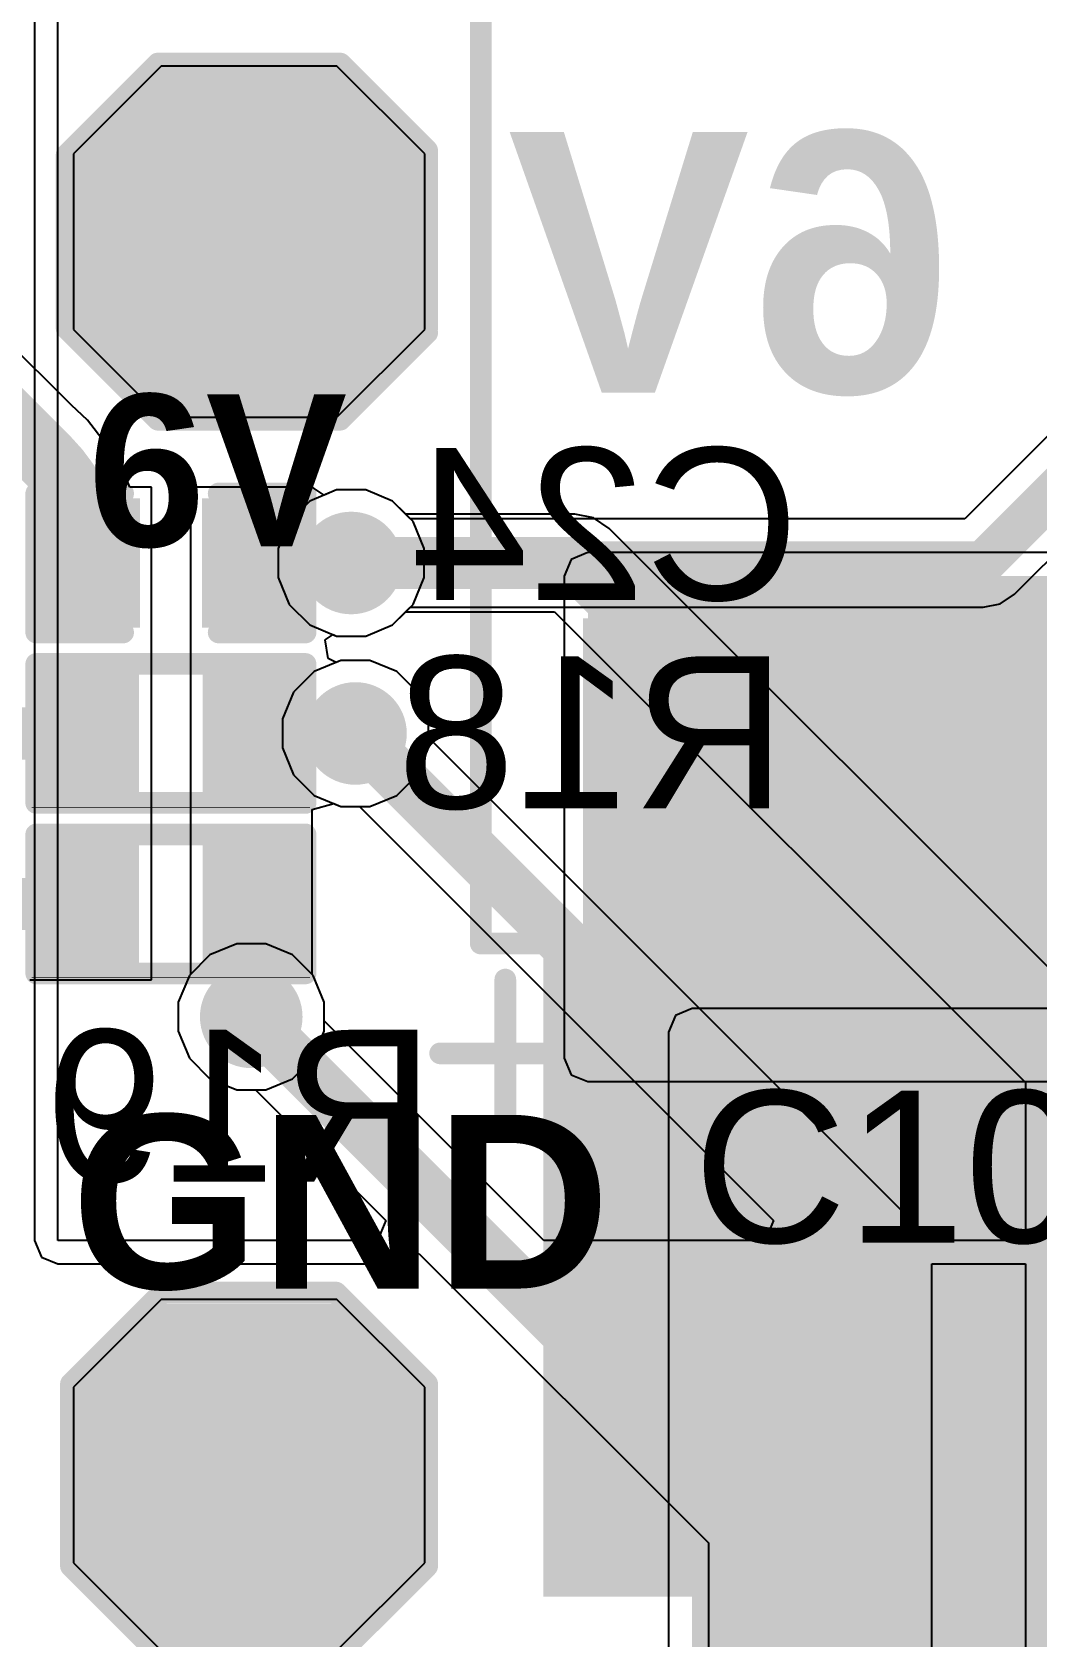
# Model space of a CAD drawing. Header units: inches. Extents: x -4.4 to 45.3, y -0.3 to 53.7.
# Drawn here: x 3.33 to 9.2, y 37.25 to 46.64 of the extents above; entities that cross this region are included whole.
import ezdxf

# ---------------------------------------------------------------- set-up
doc = ezdxf.new("R2010")
doc.units = ezdxf.units.IN
for name, color, linetype in [('Bottom Layer', 5, 'Continuous'), ('Bottom Overlay', 54, 'Continuous'), ('Bottom Paste', 16, 'Continuous'), ('Bottom Solder', 6, 'Continuous'), ('Multi-Layer', 9, 'Continuous'), ('Pad Holes', 156, 'Continuous'), ('Signal_1', 16, 'Continuous'), ('Signal_2', 76, 'Continuous'), ('Top Layer', 1, 'Continuous'), ('Top Overlay', 2, 'Continuous'), ('Top Paste', 8, 'Continuous'), ('Top Solder', 216, 'Continuous'), ('Via Holes', 16, 'Continuous')]:
    doc.layers.add(name, color=color, linetype=linetype)
doc.styles.add('Arial', font='', dxfattribs={"height": 0.2})
doc.styles.add('Arial_Bold', font='', dxfattribs={"height": 0.2})
doc.styles.get('Arial').set_extended_font_data('Arial')
doc.styles.get('Arial_Bold').set_extended_font_data('Arial', bold=True)

# ---------------------------------------------------------------- blocks, each defined once
blk = doc.blocks.new('T____P______TH_1_8___H_________0_92___8')
at = {"layer": 'Bottom Layer'}
blk.add_hatch(color=5, dxfattribs=at).paths.add_polyline_path([(0.45, 0.9), (-0.45, 0.9), (-0.9, 0.45), (-0.9, -0.45), (-0.45, -0.9), (0.45, -0.9), (0.9, -0.45), (0.9, 0.45)])
at = {"layer": 'Bottom Solder'}
blk.add_hatch(color=6, dxfattribs=at).paths.add_polyline_path([(0.5008, 1.0016), (-0.5008, 1.0016), (-1.0016, 0.5008), (-1.0016, -0.5008), (-0.5008, -1.0016), (0.5008, -1.0016), (1.0016, -0.5008), (1.0016, 0.5008)])
at = {"layer": 'Multi-Layer'}
blk.add_hatch(color=9, dxfattribs=at).paths.add_polyline_path([(0.45, 0.9), (-0.45, 0.9), (-0.9, 0.45), (-0.9, -0.45), (-0.45, -0.9), (0.45, -0.9), (0.9, -0.45), (0.9, 0.45)])
at = {"layer": 'Pad Holes'}
h = blk.add_hatch(color=7, dxfattribs=at)
edge = h.paths.add_edge_path()
edge.add_arc((0, 0), 0.46, 0, 360)
at = {"layer": 'Signal_1'}
blk.add_hatch(color=16, dxfattribs=at).paths.add_polyline_path([(0.45, 0.9), (-0.45, 0.9), (-0.9, 0.45), (-0.9, -0.45), (-0.45, -0.9), (0.45, -0.9), (0.9, -0.45), (0.9, 0.45)])
at = {"layer": 'Signal_2'}
blk.add_hatch(color=76, dxfattribs=at).paths.add_polyline_path([(0.45, 0.9), (-0.45, 0.9), (-0.9, 0.45), (-0.9, -0.45), (-0.45, -0.9), (0.45, -0.9), (0.9, -0.45), (0.9, 0.45)])
at = {"layer": 'Top Layer'}
blk.add_hatch(color=1, dxfattribs=at).paths.add_polyline_path([(0.45, 0.9), (-0.45, 0.9), (-0.9, 0.45), (-0.9, -0.45), (-0.45, -0.9), (0.45, -0.9), (0.9, -0.45), (0.9, 0.45)])
at = {"layer": 'Top Solder'}
blk.add_hatch(color=216, dxfattribs=at).paths.add_polyline_path([(0.5008, 1.0016), (-0.5008, 1.0016), (-1.0016, 0.5008), (-1.0016, -0.5008), (-0.5008, -1.0016), (0.5008, -1.0016), (1.0016, -0.5008), (1.0016, 0.5008)])
at = {"layer": 'Top Overlay'}
for points in [[(-1.0414, 0.5334, 0.127, 0.127, 0), (-0.508, 1.0668, 0.127, 0.127, 0)], [(-0.508, 1.0668, 0.127, 0.127, 0), (0.508, 1.0668, 0.127, 0.127, 0)], [(0.508, 1.0668, 0.127, 0.127, 0), (1.0414, 0.5334, 0.127, 0.127, 0)], [(-1.0414, -0.5334, 0.127, 0.127, 0), (-1.0414, 0.5334, 0.127, 0.127, 0)], [(1.0414, -0.5334, 0.127, 0.127, 0), (1.0414, 0.5334, 0.127, 0.127, 0)], [(-1.0414, -0.5334, 0.127, 0.127, 0), (-0.5334, -1.0414, 0.127, 0.127, 0)], [(0.5334, -1.0414, 0.127, 0.127, 0), (1.0414, -0.5334, 0.127, 0.127, 0)], [(-0.508, -1.0414, 0.127, 0.127, 0), (0.5334, -1.0414, 0.127, 0.127, 0)]]:
    blk.add_lwpolyline(points, format="xyseb", dxfattribs=at)
for points in [[(-0.5398, 1.0668, 0.0635, 0.0635, 1), (-0.4763, 1.0668, 0.0635, 0.0635, 1)], [(-0.5398, 1.0668, 0.0635, 0.0635, 1), (-0.4763, 1.0668, 0.0635, 0.0635, 1)], [(0.4763, 1.0668, 0.0635, 0.0635, 1), (0.5398, 1.0668, 0.0635, 0.0635, 1)], [(0.4763, 1.0668, 0.0635, 0.0635, 1), (0.5398, 1.0668, 0.0635, 0.0635, 1)], [(-1.0732, 0.5334, 0.0635, 0.0635, 1), (-1.0096, 0.5334, 0.0635, 0.0635, 1)], [(-1.0732, 0.5334, 0.0635, 0.0635, 1), (-1.0096, 0.5334, 0.0635, 0.0635, 1)], [(1.0096, 0.5334, 0.0635, 0.0635, 1), (1.0732, 0.5334, 0.0635, 0.0635, 1)], [(1.0096, 0.5334, 0.0635, 0.0635, 1), (1.0732, 0.5334, 0.0635, 0.0635, 1)], [(-1.0732, -0.5334, 0.0635, 0.0635, 1), (-1.0096, -0.5334, 0.0635, 0.0635, 1)], [(-1.0732, -0.5334, 0.0635, 0.0635, 1), (-1.0096, -0.5334, 0.0635, 0.0635, 1)], [(1.0096, -0.5334, 0.0635, 0.0635, 1), (1.0732, -0.5334, 0.0635, 0.0635, 1)], [(1.0096, -0.5334, 0.0635, 0.0635, 1), (1.0732, -0.5334, 0.0635, 0.0635, 1)], [(-0.5651, -1.0414, 0.0635, 0.0635, 1), (-0.5016, -1.0414, 0.0635, 0.0635, 1)], [(-0.5398, -1.0414, 0.0635, 0.0635, 1), (-0.4763, -1.0414, 0.0635, 0.0635, 1)], [(0.5016, -1.0414, 0.0635, 0.0635, 1), (0.5651, -1.0414, 0.0635, 0.0635, 1)], [(0.5016, -1.0414, 0.0635, 0.0635, 1), (0.5651, -1.0414, 0.0635, 0.0635, 1)]]:
    blk.add_lwpolyline(points, format="xyseb", close=True, dxfattribs=at)
blk = doc.blocks.new('T____P______TH_1_8___H_________0_92___35')
at = {"layer": 'Bottom Layer'}
blk.add_hatch(color=5, dxfattribs=at).paths.add_polyline_path([(0.45, 0.9), (-0.45, 0.9), (-0.9, 0.45), (-0.9, -0.45), (-0.45, -0.9), (0.45, -0.9), (0.9, -0.45), (0.9, 0.45)])
at = {"layer": 'Bottom Solder'}
blk.add_hatch(color=6, dxfattribs=at).paths.add_polyline_path([(0.5008, 1.0016), (-0.5008, 1.0016), (-1.0016, 0.5008), (-1.0016, -0.5008), (-0.5008, -1.0016), (0.5008, -1.0016), (1.0016, -0.5008), (1.0016, 0.5008)])
at = {"layer": 'Multi-Layer'}
blk.add_hatch(color=9, dxfattribs=at).paths.add_polyline_path([(0.45, 0.9), (-0.45, 0.9), (-0.9, 0.45), (-0.9, -0.45), (-0.45, -0.9), (0.45, -0.9), (0.9, -0.45), (0.9, 0.45)])
at = {"layer": 'Pad Holes'}
h = blk.add_hatch(color=7, dxfattribs=at)
edge = h.paths.add_edge_path()
edge.add_arc((0, 0), 0.46, 0, 360)
at = {"layer": 'Signal_1'}
blk.add_hatch(color=16, dxfattribs=at).paths.add_polyline_path([(0.45, 0.9), (-0.45, 0.9), (-0.9, 0.45), (-0.9, -0.45), (-0.45, -0.9), (0.45, -0.9), (0.9, -0.45), (0.9, 0.45)])
at = {"layer": 'Signal_2'}
blk.add_hatch(color=76, dxfattribs=at).paths.add_polyline_path([(0.45, 0.9), (-0.45, 0.9), (-0.9, 0.45), (-0.9, -0.45), (-0.45, -0.9), (0.45, -0.9), (0.9, -0.45), (0.9, 0.45)])
at = {"layer": 'Top Layer'}
blk.add_hatch(color=1, dxfattribs=at).paths.add_polyline_path([(0.45, 0.9), (-0.45, 0.9), (-0.9, 0.45), (-0.9, -0.45), (-0.45, -0.9), (0.45, -0.9), (0.9, -0.45), (0.9, 0.45)])
at = {"layer": 'Top Solder'}
blk.add_hatch(color=216, dxfattribs=at).paths.add_polyline_path([(0.5008, 1.0016), (-0.5008, 1.0016), (-1.0016, 0.5008), (-1.0016, -0.5008), (-0.5008, -1.0016), (0.5008, -1.0016), (1.0016, -0.5008), (1.0016, 0.5008)])
at = {"layer": 'Top Overlay'}
for points in [[(-0.508, 1.0668, 0.127, 0.127, 0), (-1.0414, 0.5334, 0.127, 0.127, 0)], [(-0.508, 1.0668, 0.127, 0.127, 0), (0.508, 1.0668, 0.127, 0.127, 0)], [(0.508, 1.0668, 0.127, 0.127, 0), (1.0414, 0.5334, 0.127, 0.127, 0)], [(-1.0414, 0.5334, 0.127, 0.127, 0), (-1.0414, -0.5334, 0.127, 0.127, 0)], [(1.0414, 0.5334, 0.127, 0.127, 0), (1.0414, -0.5334, 0.127, 0.127, 0)], [(-1.0414, -0.5334, 0.127, 0.127, 0), (-0.5334, -1.0414, 0.127, 0.127, 0)], [(1.0414, -0.5334, 0.127, 0.127, 0), (0.5334, -1.0414, 0.127, 0.127, 0)], [(-0.508, -1.0414, 0.127, 0.127, 0), (0.5334, -1.0414, 0.127, 0.127, 0)]]:
    blk.add_lwpolyline(points, format="xyseb", dxfattribs=at)
for points in [[(-0.5398, 1.0668, 0.0635, 0.0635, 1), (-0.4763, 1.0668, 0.0635, 0.0635, 1)], [(-0.5398, 1.0668, 0.0635, 0.0635, 1), (-0.4763, 1.0668, 0.0635, 0.0635, 1)], [(0.4763, 1.0668, 0.0635, 0.0635, 1), (0.5398, 1.0668, 0.0635, 0.0635, 1)], [(0.4763, 1.0668, 0.0635, 0.0635, 1), (0.5398, 1.0668, 0.0635, 0.0635, 1)], [(-1.0732, 0.5334, 0.0635, 0.0635, 1), (-1.0096, 0.5334, 0.0635, 0.0635, 1)], [(-1.0732, 0.5334, 0.0635, 0.0635, 1), (-1.0096, 0.5334, 0.0635, 0.0635, 1)], [(1.0096, 0.5334, 0.0635, 0.0635, 1), (1.0732, 0.5334, 0.0635, 0.0635, 1)], [(1.0096, 0.5334, 0.0635, 0.0635, 1), (1.0732, 0.5334, 0.0635, 0.0635, 1)], [(-1.0732, -0.5334, 0.0635, 0.0635, 1), (-1.0096, -0.5334, 0.0635, 0.0635, 1)], [(-1.0732, -0.5334, 0.0635, 0.0635, 1), (-1.0096, -0.5334, 0.0635, 0.0635, 1)], [(1.0096, -0.5334, 0.0635, 0.0635, 1), (1.0732, -0.5334, 0.0635, 0.0635, 1)], [(1.0096, -0.5334, 0.0635, 0.0635, 1), (1.0732, -0.5334, 0.0635, 0.0635, 1)], [(-0.5651, -1.0414, 0.0635, 0.0635, 1), (-0.5016, -1.0414, 0.0635, 0.0635, 1)], [(-0.5398, -1.0414, 0.0635, 0.0635, 1), (-0.4763, -1.0414, 0.0635, 0.0635, 1)], [(0.5016, -1.0414, 0.0635, 0.0635, 1), (0.5651, -1.0414, 0.0635, 0.0635, 1)], [(0.5016, -1.0414, 0.0635, 0.0635, 1), (0.5651, -1.0414, 0.0635, 0.0635, 1)]]:
    blk.add_lwpolyline(points, format="xyseb", close=True, dxfattribs=at)
blk = doc.blocks.new('R___0402_B_42')
at = {"layer": 'Bottom Layer'}
for points in [[(-0.2413, 0.3175), (-0.2413, -0.3175), (-0.6985, -0.3175), (-0.6985, 0.3175)], [(0.6985, 0.3175), (0.6985, -0.3175), (0.2413, -0.3175), (0.2413, 0.3175)]]:
    blk.add_hatch(color=5, dxfattribs=at).paths.add_polyline_path(points)
at = {"layer": 'Bottom Paste'}
for points in [[(-0.2413, 0.3175), (-0.2413, -0.3175), (-0.6985, -0.3175), (-0.6985, 0.3175)], [(0.6985, 0.3175), (0.6985, -0.3175), (0.2413, -0.3175), (0.2413, 0.3175)]]:
    blk.add_hatch(color=16, dxfattribs=at).paths.add_polyline_path(points)
at = {"layer": 'Bottom Solder'}
for points in [[(-0.1863, 0.3725), (-0.1863, -0.3725), (-0.7535, -0.3725), (-0.7535, 0.3725)], [(0.7535, 0.3725), (0.7535, -0.3725), (0.1863, -0.3725), (0.1863, 0.3725)]]:
    blk.add_hatch(color=6, dxfattribs=at).paths.add_polyline_path(points)
at = {"layer": 'Bottom Overlay'}
for points in [[(-0.7874, 0.4064, 0.127, 0.127, 0), (-0.7874, -0.4064, 0.127, 0.127, 0)], [(0.7874, 0.4064, 0.127, 0.127, 0), (-0.7874, 0.4064, 0.127, 0.127, 0)], [(0.7874, 0.4064, 0.127, 0.127, 0), (0.7874, -0.4064, 0.127, 0.127, 0)], [(0.8128, 0.4318, 0.00323, 0.00323, 0), (-0.8128, 0.4318, 0.00323, 0.00323, 0)], [(0.7874, -0.4064, 0.127, 0.127, 0), (-0.7874, -0.4064, 0.127, 0.127, 0)]]:
    blk.add_lwpolyline(points, format="xyseb", dxfattribs=at)
for points in [[(-0.8191, 0.4064, 0.0635, 0.0635, 1), (-0.7556, 0.4064, 0.0635, 0.0635, 1)], [(-0.8191, 0.4064, 0.0635, 0.0635, 1), (-0.7556, 0.4064, 0.0635, 0.0635, 1)], [(0.7556, 0.4064, 0.0635, 0.0635, 1), (0.8191, 0.4064, 0.0635, 0.0635, 1)], [(0.7556, 0.4064, 0.0635, 0.0635, 1), (0.8191, 0.4064, 0.0635, 0.0635, 1)], [(-0.8136, 0.4318, 0.00161, 0.00161, 1), (-0.812, 0.4318, 0.00161, 0.00161, 1)], [(0.812, 0.4318, 0.00161, 0.00161, 1), (0.8136, 0.4318, 0.00161, 0.00161, 1)], [(-0.8191, -0.4064, 0.0635, 0.0635, 1), (-0.7556, -0.4064, 0.0635, 0.0635, 1)], [(-0.8191, -0.4064, 0.0635, 0.0635, 1), (-0.7556, -0.4064, 0.0635, 0.0635, 1)], [(0.7556, -0.4064, 0.0635, 0.0635, 1), (0.8191, -0.4064, 0.0635, 0.0635, 1)], [(0.7556, -0.4064, 0.0635, 0.0635, 1), (0.8191, -0.4064, 0.0635, 0.0635, 1)]]:
    blk.add_lwpolyline(points, format="xyseb", close=True, dxfattribs=at)
blk = doc.blocks.new('R___0402_B_43')
at = {"layer": 'Bottom Layer'}
for points in [[(-0.2413, 0.3175), (-0.2413, -0.3175), (-0.6985, -0.3175), (-0.6985, 0.3175)], [(0.6985, 0.3175), (0.6985, -0.3175), (0.2413, -0.3175), (0.2413, 0.3175)]]:
    blk.add_hatch(color=5, dxfattribs=at).paths.add_polyline_path(points)
at = {"layer": 'Bottom Paste'}
for points in [[(-0.2413, 0.3175), (-0.2413, -0.3175), (-0.6985, -0.3175), (-0.6985, 0.3175)], [(0.6985, 0.3175), (0.6985, -0.3175), (0.2413, -0.3175), (0.2413, 0.3175)]]:
    blk.add_hatch(color=16, dxfattribs=at).paths.add_polyline_path(points)
at = {"layer": 'Bottom Solder'}
for points in [[(-0.1863, 0.3725), (-0.1863, -0.3725), (-0.7535, -0.3725), (-0.7535, 0.3725)], [(0.7535, 0.3725), (0.7535, -0.3725), (0.1863, -0.3725), (0.1863, 0.3725)]]:
    blk.add_hatch(color=6, dxfattribs=at).paths.add_polyline_path(points)
at = {"layer": 'Bottom Overlay'}
for points in [[(0.7874, 0.4064, 0.127, 0.127, 0), (-0.7874, 0.4064, 0.127, 0.127, 0)], [(-0.7874, 0.4064, 0.127, 0.127, 0), (-0.7874, -0.4064, 0.127, 0.127, 0)], [(0.7874, 0.4064, 0.127, 0.127, 0), (0.7874, -0.4064, 0.127, 0.127, 0)], [(0.8128, 0.4318, 0.00323, 0.00323, 0), (-0.8128, 0.4318, 0.00323, 0.00323, 0)], [(0.7874, -0.4064, 0.127, 0.127, 0), (-0.7874, -0.4064, 0.127, 0.127, 0)]]:
    blk.add_lwpolyline(points, format="xyseb", dxfattribs=at)
for points in [[(-0.8191, 0.4064, 0.0635, 0.0635, 1), (-0.7556, 0.4064, 0.0635, 0.0635, 1)], [(-0.8191, 0.4064, 0.0635, 0.0635, 1), (-0.7556, 0.4064, 0.0635, 0.0635, 1)], [(0.7556, 0.4064, 0.0635, 0.0635, 1), (0.8191, 0.4064, 0.0635, 0.0635, 1)], [(0.7556, 0.4064, 0.0635, 0.0635, 1), (0.8191, 0.4064, 0.0635, 0.0635, 1)], [(-0.8136, 0.4318, 0.00161, 0.00161, 1), (-0.812, 0.4318, 0.00161, 0.00161, 1)], [(0.812, 0.4318, 0.00161, 0.00161, 1), (0.8136, 0.4318, 0.00161, 0.00161, 1)], [(-0.8191, -0.4064, 0.0635, 0.0635, 1), (-0.7556, -0.4064, 0.0635, 0.0635, 1)], [(-0.8191, -0.4064, 0.0635, 0.0635, 1), (-0.7556, -0.4064, 0.0635, 0.0635, 1)], [(0.7556, -0.4064, 0.0635, 0.0635, 1), (0.8191, -0.4064, 0.0635, 0.0635, 1)], [(0.7556, -0.4064, 0.0635, 0.0635, 1), (0.8191, -0.4064, 0.0635, 0.0635, 1)]]:
    blk.add_lwpolyline(points, format="xyseb", close=True, dxfattribs=at)
blk = doc.blocks.new('SMB__B_44')
at = {"layer": 'Bottom Layer'}
for points in [[(-0.9, 1.2), (-0.9, -1.2), (-3.7, -1.2), (-3.7, 1.2)], [(3.7, 1.2), (3.7, -1.2), (0.9, -1.2), (0.9, 1.2)]]:
    blk.add_hatch(color=5, dxfattribs=at).paths.add_polyline_path(points)
at = {"layer": 'Bottom Overlay'}
for points in [[(2.5908, 1.2446), (4.826, 1.2446), (4.826, 1.905), (2.5908, 1.905)], [(3.7338, -1.3462), (4.826, -1.3462), (4.826, 1.651), (3.7338, 1.651)], [(2.5908, -1.905), (4.826, -1.905), (4.826, -1.2446), (2.5908, -1.2446)]]:
    blk.add_hatch(color=54, dxfattribs=at).paths.add_polyline_path(points)
at = {"layer": 'Bottom Paste'}
for points in [[(-0.9, 1.2), (-0.9, -1.2), (-3.7, -1.2), (-3.7, 1.2)], [(3.7, 1.2), (3.7, -1.2), (0.9, -1.2), (0.9, 1.2)]]:
    blk.add_hatch(color=16, dxfattribs=at).paths.add_polyline_path(points)
at = {"layer": 'Bottom Solder'}
for points in [[(-0.7984, 1.3016), (-0.7984, -1.3016), (-3.8016, -1.3016), (-3.8016, 1.3016)], [(3.8016, 1.3016), (3.8016, -1.3016), (0.7984, -1.3016), (0.7984, 1.3016)]]:
    blk.add_hatch(color=6, dxfattribs=at).paths.add_polyline_path(points)
at = {"layer": 'Bottom Overlay'}
for points in [[(-2.2098, 1.8542, 0.127, 0.127, 0), (-2.2098, 1.397, 0.127, 0.127, 0)], [(2.5908, 1.8542, 0.127, 0.127, 0), (-2.2098, 1.8542, 0.127, 0.127, 0)], [(-2.2098, -1.397, 0.127, 0.127, 0), (-2.2098, -1.8542, 0.127, 0.127, 0)], [(2.5908, -1.8542, 0.127, 0.127, 0), (-2.2098, -1.8542, 0.127, 0.127, 0)]]:
    blk.add_lwpolyline(points, format="xyseb", dxfattribs=at)
for points in [[(-2.2416, 1.8542, 0.0635, 0.0635, 1), (-2.178, 1.8542, 0.0635, 0.0635, 1)], [(-2.2416, 1.8542, 0.0635, 0.0635, 1), (-2.178, 1.8542, 0.0635, 0.0635, 1)], [(2.5591, 1.8542, 0.0635, 0.0635, 1), (2.6225, 1.8542, 0.0635, 0.0635, 1)], [(-2.2416, 1.397, 0.0635, 0.0635, 1), (-2.178, 1.397, 0.0635, 0.0635, 1)], [(-2.2416, -1.397, 0.0635, 0.0635, 1), (-2.178, -1.397, 0.0635, 0.0635, 1)], [(-2.2416, -1.8542, 0.0635, 0.0635, 1), (-2.178, -1.8542, 0.0635, 0.0635, 1)], [(-2.2416, -1.8542, 0.0635, 0.0635, 1), (-2.178, -1.8542, 0.0635, 0.0635, 1)], [(2.5591, -1.8542, 0.0635, 0.0635, 1), (2.6225, -1.8542, 0.0635, 0.0635, 1)]]:
    blk.add_lwpolyline(points, format="xyseb", close=True, dxfattribs=at)
blk = doc.blocks.new('C___0402_B_50')
at = {"layer": 'Bottom Layer'}
for points in [[(-0.2413, 0.3175), (-0.2413, -0.3175), (-0.6985, -0.3175), (-0.6985, 0.3175)], [(0.6985, 0.3175), (0.6985, -0.3175), (0.2413, -0.3175), (0.2413, 0.3175)]]:
    blk.add_hatch(color=5, dxfattribs=at).paths.add_polyline_path(points)
at = {"layer": 'Bottom Paste'}
for points in [[(-0.2413, 0.3175), (-0.2413, -0.3175), (-0.6985, -0.3175), (-0.6985, 0.3175)], [(0.6985, 0.3175), (0.6985, -0.3175), (0.2413, -0.3175), (0.2413, 0.3175)]]:
    blk.add_hatch(color=16, dxfattribs=at).paths.add_polyline_path(points)
at = {"layer": 'Bottom Solder'}
for points in [[(-0.1813, 0.3775), (-0.1813, -0.3775), (-0.7585, -0.3775), (-0.7585, 0.3775)], [(0.7585, 0.3775), (0.7585, -0.3775), (0.1813, -0.3775), (0.1813, 0.3775)]]:
    blk.add_hatch(color=6, dxfattribs=at).paths.add_polyline_path(points)
at = {"layer": 'Bottom Overlay'}
for points in [[(-0.7874, 0.4064, 0.127, 0.127, 0), (-0.2794, 0.4064, 0.127, 0.127, 0)], [(-0.7874, -0.4064, 0.127, 0.127, 0), (-0.7874, 0.4064, 0.127, 0.127, 0)], [(0.2794, 0.4064, 0.127, 0.127, 0), (0.7874, 0.4064, 0.127, 0.127, 0)], [(0.7874, -0.4064, 0.127, 0.127, 0), (0.7874, 0.4064, 0.127, 0.127, 0)], [(-0.7874, -0.4064, 0.127, 0.127, 0), (-0.2794, -0.4064, 0.127, 0.127, 0)], [(0.2794, -0.4064, 0.127, 0.127, 0), (0.7874, -0.4064, 0.127, 0.127, 0)]]:
    blk.add_lwpolyline(points, format="xyseb", dxfattribs=at)
for points in [[(-0.8191, 0.4064, 0.0635, 0.0635, 1), (-0.7556, 0.4064, 0.0635, 0.0635, 1)], [(-0.8191, 0.4064, 0.0635, 0.0635, 1), (-0.7556, 0.4064, 0.0635, 0.0635, 1)], [(-0.3111, 0.4064, 0.0635, 0.0635, 1), (-0.2477, 0.4064, 0.0635, 0.0635, 1)], [(0.2477, 0.4064, 0.0635, 0.0635, 1), (0.3111, 0.4064, 0.0635, 0.0635, 1)], [(0.7556, 0.4064, 0.0635, 0.0635, 1), (0.8191, 0.4064, 0.0635, 0.0635, 1)], [(0.7556, 0.4064, 0.0635, 0.0635, 1), (0.8191, 0.4064, 0.0635, 0.0635, 1)], [(-0.8191, -0.4064, 0.0635, 0.0635, 1), (-0.7556, -0.4064, 0.0635, 0.0635, 1)], [(-0.8191, -0.4064, 0.0635, 0.0635, 1), (-0.7556, -0.4064, 0.0635, 0.0635, 1)], [(-0.3111, -0.4064, 0.0635, 0.0635, 1), (-0.2477, -0.4064, 0.0635, 0.0635, 1)], [(0.2477, -0.4064, 0.0635, 0.0635, 1), (0.3111, -0.4064, 0.0635, 0.0635, 1)], [(0.7556, -0.4064, 0.0635, 0.0635, 1), (0.8191, -0.4064, 0.0635, 0.0635, 1)], [(0.7556, -0.4064, 0.0635, 0.0635, 1), (0.8191, -0.4064, 0.0635, 0.0635, 1)]]:
    blk.add_lwpolyline(points, format="xyseb", close=True, dxfattribs=at)
blk = doc.blocks.new('C____D_86')
at = {"layer": 'Top Layer'}
for points in [[(-4.25, 1.45), (-1.85, 1.45), (-1.85, -1.45), (-4.25, -1.45)], [(1.85, 1.45), (4.25, 1.45), (4.25, -1.45), (1.85, -1.45)]]:
    blk.add_hatch(color=1, dxfattribs=at).paths.add_polyline_path(points)
at = {"layer": 'Top Paste'}
for points in [[(-4.25, 1.45), (-1.85, 1.45), (-1.85, -1.45), (-4.25, -1.45)], [(1.85, 1.45), (4.25, 1.45), (4.25, -1.45), (1.85, -1.45)]]:
    blk.add_hatch(color=8, dxfattribs=at).paths.add_polyline_path(points)
at = {"layer": 'Top Solder'}
for points in [[(-4.3516, 1.5516), (-1.7484, 1.5516), (-1.7484, -1.5516), (-4.3516, -1.5516)], [(1.7484, 1.5516), (4.3516, 1.5516), (4.3516, -1.5516), (1.7484, -1.5516)]]:
    blk.add_hatch(color=216, dxfattribs=at).paths.add_polyline_path(points)
at = {"layer": 'Top Overlay'}
for points in [[(-4.2926, 2.3876, 0.127, 0.127, 0), (-4.2926, 1.651, 0.127, 0.127, 0)], [(-3.65, 2.15, 0.127, 0.127, 0), (-3.65, 1.7094, 0.127, 0.127, 0)], [(-3.65, 2.15, 0.127, 0.127, 0), (3.65, 2.15, 0.127, 0.127, 0)], [(3.65, 2.15, 0.127, 0.127, 0), (3.65, 1.7094, 0.127, 0.127, 0)], [(-4.699, 2.0066, 0.127, 0.127, 0), (-3.8608, 2.0066, 0.127, 0.127, 0)], [(-3.65, -1.7094, 0.127, 0.127, 0), (-3.65, -2.15, 0.127, 0.127, 0)], [(3.65, -1.7094, 0.127, 0.127, 0), (3.65, -2.15, 0.127, 0.127, 0)], [(-3.65, -2.15, 0.127, 0.127, 0), (3.65, -2.15, 0.127, 0.127, 0)]]:
    blk.add_lwpolyline(points, format="xyseb", dxfattribs=at)
for points in [[(-4.3243, 2.3876, 0.0635, 0.0635, 1), (-4.2608, 2.3876, 0.0635, 0.0635, 1)], [(-3.6818, 2.15, 0.0635, 0.0635, 1), (-3.6183, 2.15, 0.0635, 0.0635, 1)], [(-3.6818, 2.15, 0.0635, 0.0635, 1), (-3.6183, 2.15, 0.0635, 0.0635, 1)], [(3.6183, 2.15, 0.0635, 0.0635, 1), (3.6818, 2.15, 0.0635, 0.0635, 1)], [(3.6183, 2.15, 0.0635, 0.0635, 1), (3.6818, 2.15, 0.0635, 0.0635, 1)], [(-4.7307, 2.0066, 0.0635, 0.0635, 1), (-4.6672, 2.0066, 0.0635, 0.0635, 1)], [(-3.8925, 2.0066, 0.0635, 0.0635, 1), (-3.8291, 2.0066, 0.0635, 0.0635, 1)], [(-4.3243, 1.651, 0.0635, 0.0635, 1), (-4.2608, 1.651, 0.0635, 0.0635, 1)], [(-3.6818, 1.7094, 0.0635, 0.0635, 1), (-3.6183, 1.7094, 0.0635, 0.0635, 1)], [(3.6183, 1.7094, 0.0635, 0.0635, 1), (3.6818, 1.7094, 0.0635, 0.0635, 1)], [(-3.6818, -1.7094, 0.0635, 0.0635, 1), (-3.6183, -1.7094, 0.0635, 0.0635, 1)], [(3.6183, -1.7094, 0.0635, 0.0635, 1), (3.6818, -1.7094, 0.0635, 0.0635, 1)], [(-3.6818, -2.15, 0.0635, 0.0635, 1), (-3.6183, -2.15, 0.0635, 0.0635, 1)], [(-3.6818, -2.15, 0.0635, 0.0635, 1), (-3.6183, -2.15, 0.0635, 0.0635, 1)], [(3.6183, -2.15, 0.0635, 0.0635, 1), (3.6818, -2.15, 0.0635, 0.0635, 1)], [(3.6183, -2.15, 0.0635, 0.0635, 1), (3.6818, -2.15, 0.0635, 0.0635, 1)]]:
    blk.add_lwpolyline(points, format="xyseb", close=True, dxfattribs=at)

msp = doc.modelspace()

# ---------------------------------------------------------------- hatches: boundary and pattern name
at = {"layer": 'Bottom Layer'}
h = msp.add_hatch(color=5, dxfattribs=at)
edge = h.paths.add_edge_path()
edge.add_arc((5.1943, 43.5356), 0.3, 0, 360)
h = msp.add_hatch(color=5, dxfattribs=at)
edge = h.paths.add_edge_path()
edge.add_arc((5.2197, 42.5386), 0.3, 0, 360)
h = msp.add_hatch(color=5, dxfattribs=at)
edge = h.paths.add_edge_path()
edge.add_arc((4.6101, 40.8813), 0.3, 0, 360)
msp.add_hatch(color=5, dxfattribs=at).paths.add_polyline_path([(7.1882, 33.7312), (11.0236, 33.7312), (11.0236, 40.7924), (7.1882, 40.7924)])
at = {"layer": 'Signal_1'}
h = msp.add_hatch(color=16, dxfattribs=at)
edge = h.paths.add_edge_path()
edge.add_arc((5.1943, 43.5356), 0.3, 0, 360)
h = msp.add_hatch(color=16, dxfattribs=at)
edge = h.paths.add_edge_path()
edge.add_arc((5.2197, 42.5386), 0.3, 0, 360)
h = msp.add_hatch(color=16, dxfattribs=at)
edge = h.paths.add_edge_path()
edge.add_arc((4.6101, 40.8813), 0.3, 0, 360)
at = {"layer": 'Signal_2'}
h = msp.add_hatch(color=76, dxfattribs=at)
edge = h.paths.add_edge_path()
edge.add_arc((5.1943, 43.5356), 0.3, 0, 360)
h = msp.add_hatch(color=76, dxfattribs=at)
edge = h.paths.add_edge_path()
edge.add_arc((5.2197, 42.5386), 0.3, 0, 360)
h = msp.add_hatch(color=76, dxfattribs=at)
edge = h.paths.add_edge_path()
edge.add_arc((4.6101, 40.8813), 0.3, 0, 360)
at = {"layer": 'Top Layer'}
h = msp.add_hatch(color=1, dxfattribs=at)
edge = h.paths.add_edge_path()
edge.add_arc((5.1943, 43.5356), 0.3, 0, 360)
msp.add_hatch(color=1, dxfattribs=at).paths.add_polyline_path([(12.2174, 40.64), (12.2174, 43.4594), (6.5786, 43.4594), (6.5786, 40.64)])
h = msp.add_hatch(color=1, dxfattribs=at)
edge = h.paths.add_edge_path()
edge.add_arc((5.2197, 42.5386), 0.3, 0, 360)
h = msp.add_hatch(color=1, dxfattribs=at)
edge = h.paths.add_edge_path()
edge.add_arc((4.6101, 40.8813), 0.3, 0, 360)
at = {"layer": 'Via Holes'}
h = msp.add_hatch(color=7, dxfattribs=at)
edge = h.paths.add_edge_path()
edge.add_arc((5.1943, 43.5356), 0.15, 0, 360)
h = msp.add_hatch(color=7, dxfattribs=at)
edge = h.paths.add_edge_path()
edge.add_arc((5.2197, 42.5386), 0.15, 0, 360)
h = msp.add_hatch(color=7, dxfattribs=at)
edge = h.paths.add_edge_path()
edge.add_arc((4.6101, 40.8813), 0.15, 0, 360)

# ---------------------------------------------------------------- linework, layer by layer
at = {"layer": 'Bottom Layer'}
for p, q in [((12.4925, 47.5043), (8.7827, 43.7946)), ((9.0731, 43.3525), (12.7829, 47.0622)), ((4.0839, 46.4422), (3.5704, 45.9287)), ((5.1109, 46.4422), (4.0839, 46.4422)), ((5.6244, 45.9287), (5.1109, 46.4422)), ((3.5704, 45.9287), (3.5704, 44.9017)), ((5.6244, 44.9017), (5.6244, 45.9287)), ((3.5704, 44.9017), (4.0839, 44.3882)), ((5.1109, 44.3882), (5.6244, 44.9017)), ((3.5593, 44.4582), (3.1582, 44.8593)), ((3.6518, 44.3712), (3.5593, 44.4582)), ((3.8396, 44.1264), (3.6518, 44.3712)), ((3.6518, 44.3712), (3.6518, 44.3712)), ((4.0839, 44.3882), (5.1109, 44.3882)), ((3.9002, 43.9801), (3.8396, 44.1264)), ((4.0259, 43.9801), (3.9002, 43.9801)), ((4.0259, 43.1102), (4.0259, 43.9801)), ((4.9657, 43.9801), (4.2545, 43.9801)), ((4.2545, 43.9801), (4.2545, 43.1102)), ((5.0369, 43.9326), (4.9657, 43.9801)), ((4.9657, 43.9801), (4.9657, 43.9801)), ((5.1094, 43.9626), (5.0369, 43.9326)), ((5.2793, 43.9626), (5.1094, 43.9626)), ((5.4362, 43.8976), (5.2793, 43.9626)), ((5.5392, 43.7946), (5.4362, 43.8976)), ((8.7827, 43.7946), (5.5392, 43.7946)), ((5.4362, 43.1736), (5.5392, 43.2766)), ((5.5392, 43.2766), (8.89, 43.2766)), ((8.89, 43.2766), (8.9891, 43.2963)), ((8.9891, 43.2963), (9.0731, 43.3525)), ((4.0259, 43.0911), (4.0259, 43.1102)), ((4.0259, 42.9831), (4.0259, 43.0911)), ((4.2545, 43.1102), (4.2545, 43.0911)), ((4.2545, 43.0911), (4.2545, 42.9831)), ((5.0424, 43.0857), (5.0885, 43.1173)), ((5.06, 42.9765), (5.0424, 43.0857)), ((5.0885, 43.1173), (5.1094, 43.1086)), ((5.1094, 43.1086), (5.2793, 43.1086)), ((5.2793, 43.1086), (5.4362, 43.1736)), ((4.0259, 42.9641), (4.0259, 42.9831)), ((4.0259, 42.1132), (4.0259, 42.9641)), ((4.2545, 42.9831), (4.2545, 42.9641)), ((4.2545, 42.9641), (4.2545, 42.1132)), ((5.1071, 42.9542), (5.06, 42.9765)), ((5.1348, 42.9656), (5.1071, 42.9542)), ((5.3046, 42.9656), (5.1348, 42.9656)), ((5.4616, 42.9006), (5.3046, 42.9656)), ((5.5817, 42.7805), (5.4616, 42.9006)), ((5.6467, 42.6236), (5.5817, 42.7805)), ((5.6467, 42.4537), (5.6467, 42.6236)), ((5.5817, 42.2968), (5.6467, 42.4537)), ((5.4616, 42.1767), (5.5817, 42.2968)), ((5.3046, 42.1117), (5.4616, 42.1767)), ((4.0259, 42.0941), (4.0259, 42.1132)), ((4.0259, 41.9862), (4.0259, 42.0941)), ((4.2545, 42.1132), (4.2545, 42.0941)), ((4.2545, 42.0941), (4.2545, 41.9862)), ((4.9657, 42.0941), (5.0927, 42.1291)), ((4.9657, 41.9862), (4.9657, 42.0941)), ((5.0927, 42.1291), (5.1348, 42.1117)), ((5.1348, 42.1117), (5.3046, 42.1117)), ((4.0259, 41.9671), (4.0259, 41.9862)), ((4.0259, 41.0972), (4.0259, 41.9671)), ((4.2545, 41.9862), (4.2545, 41.9671)), ((4.2545, 41.9671), (4.2545, 41.1296)), ((4.9657, 41.9671), (4.9657, 41.9862)), ((4.9657, 41.1295), (4.9657, 41.9671)), ((4.2481, 41.1232), (4.1831, 40.9662)), ((4.2545, 41.1296), (4.2481, 41.1232)), ((4.9721, 41.1232), (4.9657, 41.1295)), ((5.0371, 40.9662), (4.9721, 41.1232)), ((3.3147, 41.0972), (4.0259, 41.0972)), ((4.1831, 40.9662), (4.1831, 40.7964)), ((5.0371, 40.7964), (5.0371, 40.9662)), ((7.1882, 40.9299), (7.091, 40.8896)), ((9.7256, 40.9299), (7.1882, 40.9299)), ((7.091, 40.8896), (7.0507, 40.7924)), ((4.1831, 40.7964), (4.2481, 40.6394)), ((4.9721, 40.6394), (5.0371, 40.7964)), ((7.0507, 40.7924), (7.0507, 33.9305)), ((4.2481, 40.6394), (4.3682, 40.5193)), ((4.852, 40.5193), (4.9721, 40.6394)), ((4.3682, 40.5193), (4.5252, 40.4543)), ((4.695, 40.4543), (4.852, 40.5193)), ((4.5252, 40.4543), (4.695, 40.4543))]:
    msp.add_line(p, q, dxfattribs=at)
for points in [[(8.89, 43.5356, 0.254, 0.254, 0), (12.6756, 47.3212, 0.254, 0.254, 0)], [(2.159, 45.4007, 0.381, 0.381, 0), (3.4202, 44.1395, 0.381, 0.381, 0)], [(3.4202, 44.1395, 0.381, 0.381, -0.198912), (3.6703, 43.5356, 0.381, 0.381, 0)], [(4.6101, 43.5356, 0.254, 0.254, 0), (5.1943, 43.5356, 0.254, 0.254, 0)], [(5.1943, 43.5356, 0.254, 0.254, 0), (8.89, 43.5356, 0.254, 0.254, 0)], [(2.989, 42.5386, 0.3048, 0.3048, 0), (3.6703, 42.5386, 0.3048, 0.3048, 0)], [(4.6355, 42.5386, 0.3048, 0.3048, 0), (5.2197, 42.5386, 0.3048, 0.3048, 0)], [(3.0856, 41.5417, 0.3048, 0.3048, 0), (3.6703, 41.5417, 0.3048, 0.3048, 0)], [(4.6101, 40.8813, 0.3048, 0.3048, 0), (4.6101, 41.5417, 0.3048, 0.3048, 0)]]:
    msp.add_lwpolyline(points, format="xyseb", dxfattribs=at)
for points in [[(3.3249, 44.1395, 0.1905, 0.1905, 1), (3.5154, 44.1395, 0.1905, 0.1905, 1)], [(3.3249, 44.1395, 0.1905, 0.1905, 1), (3.5154, 44.1395, 0.1905, 0.1905, 1)], [(3.5751, 43.5356, 0.1905, 0.1905, 1), (3.7656, 43.5356, 0.1905, 0.1905, 1)], [(4.5466, 43.5356, 0.127, 0.127, 1), (4.6736, 43.5356, 0.127, 0.127, 1)], [(5.1308, 43.5356, 0.127, 0.127, 1), (5.2578, 43.5356, 0.127, 0.127, 1)], [(5.1308, 43.5356, 0.127, 0.127, 1), (5.2578, 43.5356, 0.127, 0.127, 1)], [(8.8265, 43.5356, 0.127, 0.127, 1), (8.9535, 43.5356, 0.127, 0.127, 1)], [(8.8265, 43.5356, 0.127, 0.127, 1), (8.9535, 43.5356, 0.127, 0.127, 1)], [(3.5941, 42.5386, 0.1524, 0.1524, 1), (3.7465, 42.5386, 0.1524, 0.1524, 1)], [(4.5593, 42.5386, 0.1524, 0.1524, 1), (4.7117, 42.5386, 0.1524, 0.1524, 1)], [(5.1435, 42.5386, 0.1524, 0.1524, 1), (5.2959, 42.5386, 0.1524, 0.1524, 1)], [(3.5941, 41.5417, 0.1524, 0.1524, 1), (3.7465, 41.5417, 0.1524, 0.1524, 1)], [(4.5339, 41.5417, 0.1524, 0.1524, 1), (4.6863, 41.5417, 0.1524, 0.1524, 1)], [(4.5339, 40.8813, 0.1524, 0.1524, 1), (4.6863, 40.8813, 0.1524, 0.1524, 1)]]:
    msp.add_lwpolyline(points, format="xyseb", close=True, dxfattribs=at)
at = {"layer": 'Signal_1'}
for p, q in [((3.3423, 46.9392), (3.3423, 39.5732)), ((3.4798, 39.5732), (3.4798, 46.9392)), ((5.1094, 43.9626), (4.9524, 43.8976)), ((5.2793, 43.9626), (5.1094, 43.9626)), ((5.4362, 43.8976), (5.2793, 43.9626)), ((4.9524, 43.8976), (4.8323, 43.7775)), ((5.5133, 43.8205), (5.4362, 43.8976)), ((4.8323, 43.7775), (4.7673, 43.6205)), ((6.5024, 43.8205), (5.5133, 43.8205)), ((6.6114, 43.7988), (6.5024, 43.8205)), ((6.5024, 43.8205), (6.5024, 43.8205)), ((6.7038, 43.737), (6.6114, 43.7988)), ((9.6248, 40.816), (6.7038, 43.737)), ((4.7673, 43.6205), (4.7673, 43.4507)), ((4.7673, 43.4507), (4.8323, 43.2937)), ((4.8323, 43.2937), (4.9524, 43.1736)), ((5.4362, 43.1736), (5.5133, 43.2507)), ((5.5133, 43.2507), (6.3844, 43.2507)), ((6.3844, 43.2507), (9.1385, 40.4966)), ((4.9524, 43.1736), (5.1094, 43.1086)), ((5.1094, 43.1086), (5.2793, 43.1086)), ((5.2793, 43.1086), (5.4362, 43.1736)), ((4.9778, 42.9006), (4.8577, 42.7805)), ((5.1348, 42.9656), (4.9778, 42.9006)), ((5.3046, 42.9656), (5.1348, 42.9656)), ((5.4616, 42.9006), (5.3046, 42.9656)), ((5.5817, 42.7805), (5.4616, 42.9006)), ((4.8577, 42.7805), (4.7927, 42.6236)), ((5.6467, 42.6236), (5.5817, 42.7805)), ((4.7927, 42.6236), (4.7927, 42.4537)), ((5.6467, 42.5145), (5.6467, 42.6236)), ((4.7927, 42.4537), (4.8577, 42.2968)), ((8.5072, 39.654), (5.6467, 42.5145)), ((4.8577, 42.2968), (4.9778, 42.1767)), ((4.9778, 42.1767), (5.1348, 42.1117)), ((5.1348, 42.1117), (5.2438, 42.1117)), ((5.2438, 42.1117), (7.665, 39.6905)), ((4.5252, 41.3083), (4.3682, 41.2433)), ((4.695, 41.3083), (4.5252, 41.3083)), ((4.852, 41.2433), (4.695, 41.3083)), ((4.3682, 41.2433), (4.2481, 41.1232)), ((4.9721, 41.1232), (4.852, 41.2433)), ((4.2481, 41.1232), (4.1831, 40.9662)), ((5.0371, 40.9662), (4.9721, 41.1232)), ((4.1831, 40.9662), (4.1831, 40.7964)), ((5.0371, 40.8572), (5.0371, 40.9662)), ((6.3211, 39.5732), (5.0371, 40.8572)), ((4.1831, 40.7964), (4.2481, 40.6394)), ((4.2481, 40.6394), (4.3682, 40.5193)), ((4.3682, 40.5193), (4.5252, 40.4543)), ((9.1385, 40.4966), (9.1385, 39.5732)), ((4.5252, 40.4543), (4.6342, 40.4543)), ((4.6342, 40.4543), (5.398, 39.6905)), ((5.398, 39.6905), (5.3494, 39.5732)), ((7.665, 39.6905), (7.6164, 39.5732)), ((8.5612, 39.5732), (8.5072, 39.654)), ((8.5072, 39.654), (8.5072, 39.654)), ((3.3423, 39.5732), (3.3826, 39.476)), ((5.3494, 39.5732), (3.4798, 39.5732)), ((7.6164, 39.5732), (6.3211, 39.5732)), ((9.1385, 39.5732), (8.5612, 39.5732)), ((3.3826, 39.476), (3.4798, 39.4357)), ((3.4798, 39.4357), (5.3494, 39.4357)), ((5.3494, 39.4357), (5.3747, 39.4462)), ((5.3747, 39.4462), (5.402, 39.4462)), ((5.402, 39.4462), (5.4213, 39.4655)), ((5.4213, 39.4655), (5.4466, 39.476)), ((5.4466, 39.476), (5.5221, 39.4985)), ((5.5221, 39.4985), (5.593, 39.4955)), ((5.593, 39.4955), (7.2843, 37.8042)), ((8.5907, 30.5097), (8.5907, 39.4357)), ((8.5907, 39.4357), (9.1385, 39.4357)), ((9.1385, 39.4357), (9.1385, 33.4692)), ((4.0839, 39.2286), (3.5704, 38.7151)), ((5.1109, 39.2286), (4.0839, 39.2286)), ((5.6244, 38.7151), (5.1109, 39.2286)), ((3.5704, 38.7151), (3.5704, 37.6881)), ((5.6244, 37.6881), (5.6244, 38.7151)), ((7.2843, 37.8042), (7.2843, 29.8704)), ((3.5704, 37.6881), (4.0839, 37.1746)), ((5.1109, 37.1746), (5.6244, 37.6881))]:
    msp.add_line(p, q, dxfattribs=at)
for points in [[(5.1943, 43.5356, 0.3048, 0.3048, 0), (6.5024, 43.5356, 0.3048, 0.3048, 0)], [(6.5024, 43.5356, 0.3048, 0.3048, 0), (9.4234, 40.6146, 0.3048, 0.3048, 0)], [(5.2197, 42.5386, 0.3048, 0.3048, 0), (8.3058, 39.4526, 0.3048, 0.3048, 0)], [(4.6101, 40.8813, 0.3048, 0.3048, 0), (7.5692, 37.9222, 0.3048, 0.3048, 0)], [(8.3058, 30.3917, 0.3048, 0.3048, 0), (8.3058, 39.4526, 0.3048, 0.3048, 0)], [(7.5692, 29.8704, 0.3048, 0.3048, 0), (7.5692, 37.9222, 0.3048, 0.3048, 0)]]:
    msp.add_lwpolyline(points, format="xyseb", dxfattribs=at)
for points in [[(5.1181, 43.5356, 0.1524, 0.1524, 1), (5.2705, 43.5356, 0.1524, 0.1524, 1)], [(6.4262, 43.5356, 0.1524, 0.1524, 1), (6.5786, 43.5356, 0.1524, 0.1524, 1)], [(6.4262, 43.5356, 0.1524, 0.1524, 1), (6.5786, 43.5356, 0.1524, 0.1524, 1)], [(5.1435, 42.5386, 0.1524, 0.1524, 1), (5.2959, 42.5386, 0.1524, 0.1524, 1)], [(4.5339, 40.8813, 0.1524, 0.1524, 1), (4.6863, 40.8813, 0.1524, 0.1524, 1)], [(8.2296, 39.4526, 0.1524, 0.1524, 1), (8.382, 39.4526, 0.1524, 0.1524, 1)], [(8.2296, 39.4526, 0.1524, 0.1524, 1), (8.382, 39.4526, 0.1524, 0.1524, 1)], [(7.493, 37.9222, 0.1524, 0.1524, 1), (7.6454, 37.9222, 0.1524, 0.1524, 1)], [(7.493, 37.9222, 0.1524, 0.1524, 1), (7.6454, 37.9222, 0.1524, 0.1524, 1)]]:
    msp.add_lwpolyline(points, format="xyseb", close=True, dxfattribs=at)
at = {"layer": 'Signal_2'}
for p, q in [((4.0839, 46.4422), (3.5704, 45.9287)), ((5.1109, 46.4422), (4.0839, 46.4422)), ((5.6244, 45.9287), (5.1109, 46.4422)), ((3.5704, 45.9287), (3.5704, 44.9017)), ((5.6244, 44.9017), (5.6244, 45.9287)), ((3.5704, 44.9017), (4.0839, 44.3882)), ((5.1109, 44.3882), (5.6244, 44.9017)), ((4.0839, 44.3882), (5.1109, 44.3882)), ((5.1094, 43.9626), (4.9524, 43.8976)), ((5.2793, 43.9626), (5.1094, 43.9626)), ((5.4362, 43.8976), (5.2793, 43.9626)), ((4.9524, 43.8976), (4.8323, 43.7775)), ((5.5563, 43.7775), (5.4362, 43.8976)), ((4.8323, 43.7775), (4.7673, 43.6205)), ((5.6213, 43.6205), (5.5563, 43.7775)), ((4.7673, 43.6205), (4.7673, 43.4507)), ((5.6213, 43.4507), (5.6213, 43.6205)), ((4.7673, 43.4507), (4.8323, 43.2937)), ((5.5563, 43.2937), (5.6213, 43.4507)), ((4.8323, 43.2937), (4.9524, 43.1736)), ((5.4362, 43.1736), (5.5563, 43.2937)), ((4.9524, 43.1736), (5.1094, 43.1086)), ((5.1094, 43.1086), (5.2793, 43.1086)), ((5.2793, 43.1086), (5.4362, 43.1736)), ((4.9778, 42.9006), (4.8577, 42.7805)), ((5.1348, 42.9656), (4.9778, 42.9006)), ((5.3046, 42.9656), (5.1348, 42.9656)), ((5.4616, 42.9006), (5.3046, 42.9656)), ((5.5817, 42.7805), (5.4616, 42.9006)), ((4.8577, 42.7805), (4.7927, 42.6236)), ((5.6467, 42.6236), (5.5817, 42.7805)), ((4.7927, 42.6236), (4.7927, 42.4537)), ((5.6467, 42.4537), (5.6467, 42.6236)), ((4.7927, 42.4537), (4.8577, 42.2968)), ((5.5817, 42.2968), (5.6467, 42.4537)), ((4.8577, 42.2968), (4.9778, 42.1767)), ((5.4616, 42.1767), (5.5817, 42.2968)), ((4.9778, 42.1767), (5.1348, 42.1117)), ((5.3046, 42.1117), (5.4616, 42.1767)), ((5.1348, 42.1117), (5.3046, 42.1117)), ((4.5252, 41.3083), (4.3682, 41.2433)), ((4.695, 41.3083), (4.5252, 41.3083)), ((4.852, 41.2433), (4.695, 41.3083)), ((4.3682, 41.2433), (4.2481, 41.1232)), ((4.9721, 41.1232), (4.852, 41.2433)), ((4.2481, 41.1232), (4.1831, 40.9662)), ((5.0371, 40.9662), (4.9721, 41.1232)), ((4.1831, 40.9662), (4.1831, 40.7964)), ((5.0371, 40.7964), (5.0371, 40.9662)), ((4.1831, 40.7964), (4.2481, 40.6394)), ((4.9721, 40.6394), (5.0371, 40.7964)), ((4.2481, 40.6394), (4.3682, 40.5193)), ((4.852, 40.5193), (4.9721, 40.6394)), ((4.3682, 40.5193), (4.5252, 40.4543)), ((4.695, 40.4543), (4.852, 40.5193)), ((4.5252, 40.4543), (4.695, 40.4543)), ((4.0839, 39.2286), (3.5704, 38.7151)), ((5.1109, 39.2286), (4.0839, 39.2286)), ((5.6244, 38.7151), (5.1109, 39.2286)), ((3.5704, 38.7151), (3.5704, 37.6881)), ((5.6244, 37.6881), (5.6244, 38.7151)), ((3.5704, 37.6881), (4.0839, 37.1746)), ((5.1109, 37.1746), (5.6244, 37.6881))]:
    msp.add_line(p, q, dxfattribs=at)
at = {"layer": 'Top Layer'}
for p, q in [((4.0839, 46.4422), (3.5704, 45.9287)), ((5.1109, 46.4422), (4.0839, 46.4422)), ((5.6244, 45.9287), (5.1109, 46.4422)), ((3.5704, 45.9287), (3.5704, 44.9017)), ((5.6244, 44.9017), (5.6244, 45.9287)), ((3.5704, 44.9017), (4.0839, 44.3882)), ((5.1109, 44.3882), (5.6244, 44.9017)), ((4.0839, 44.3882), (5.1109, 44.3882)), ((5.1094, 43.9626), (4.9524, 43.8976)), ((5.2793, 43.9626), (5.1094, 43.9626)), ((5.4362, 43.8976), (5.2793, 43.9626)), ((4.9524, 43.8976), (4.8323, 43.7775)), ((5.5563, 43.7775), (5.4362, 43.8976)), ((4.8323, 43.7775), (4.7673, 43.6205)), ((5.6213, 43.6205), (5.5563, 43.7775)), ((4.7673, 43.6205), (4.7673, 43.4507)), ((5.6213, 43.4507), (5.6213, 43.6205)), ((6.4814, 43.5566), (6.4411, 43.4594)), ((6.5786, 43.5969), (6.4814, 43.5566)), ((12.2174, 43.5969), (6.5786, 43.5969)), ((6.4411, 43.4594), (6.4411, 40.64)), ((4.7673, 43.4507), (4.8323, 43.2937)), ((5.5563, 43.2937), (5.6213, 43.4507)), ((4.8323, 43.2937), (4.9524, 43.1736)), ((5.4362, 43.1736), (5.5563, 43.2937)), ((4.9524, 43.1736), (5.1094, 43.1086)), ((5.1094, 43.1086), (5.2793, 43.1086)), ((5.2793, 43.1086), (5.4362, 43.1736)), ((4.9778, 42.9006), (4.8577, 42.7805)), ((5.1348, 42.9656), (4.9778, 42.9006)), ((5.3046, 42.9656), (5.1348, 42.9656)), ((5.4616, 42.9006), (5.3046, 42.9656)), ((5.5817, 42.7805), (5.4616, 42.9006)), ((4.8577, 42.7805), (4.7927, 42.6236)), ((5.6467, 42.6236), (5.5817, 42.7805)), ((4.7927, 42.6236), (4.7927, 42.4537)), ((5.6467, 42.4537), (5.6467, 42.6236)), ((4.7927, 42.4537), (4.8577, 42.2968)), ((5.5817, 42.2968), (5.6467, 42.4537)), ((4.8577, 42.2968), (4.9778, 42.1767)), ((5.4616, 42.1767), (5.5817, 42.2968)), ((4.9778, 42.1767), (5.1348, 42.1117)), ((5.3046, 42.1117), (5.4616, 42.1767)), ((5.1348, 42.1117), (5.3046, 42.1117)), ((4.5252, 41.3083), (4.3682, 41.2433)), ((4.695, 41.3083), (4.5252, 41.3083)), ((4.852, 41.2433), (4.695, 41.3083)), ((4.3682, 41.2433), (4.2481, 41.1232)), ((4.9721, 41.1232), (4.852, 41.2433)), ((4.2481, 41.1232), (4.1831, 40.9662)), ((5.0371, 40.9662), (4.9721, 41.1232)), ((4.1831, 40.9662), (4.1831, 40.7964)), ((5.0371, 40.7964), (5.0371, 40.9662)), ((4.1831, 40.7964), (4.2481, 40.6394)), ((4.9721, 40.6394), (5.0371, 40.7964)), ((4.2481, 40.6394), (4.3682, 40.5193)), ((4.852, 40.5193), (4.9721, 40.6394)), ((6.4411, 40.64), (6.4814, 40.5428)), ((4.3682, 40.5193), (4.5252, 40.4543)), ((4.695, 40.4543), (4.852, 40.5193)), ((6.4814, 40.5428), (6.5786, 40.5025)), ((6.5786, 40.5025), (10.1793, 40.5025)), ((4.5252, 40.4543), (4.695, 40.4543))]:
    msp.add_line(p, q, dxfattribs=at)

# ---------------------------------------------------------------- block references
for name, p, rotation in [('C____D_86', (8.1026, 44.96), 90), ('T____P______TH_1_8___H_________0_92___35', (4.5974, 45.4152), 90), ('R___0402_B_43', (4.1402, 42.5386), 180), ('R___0402_B_42', (4.1402, 41.5417), 180), ('SMB__B_44', (11.144, 39.3954), 180)]:
    msp.add_blockref(name, p, dxfattribs=dict(rotation=rotation))
for name, p in [('C___0402_B_50', (4.1402, 43.5356)), ('T____P______TH_1_8___H_________0_92___8', (4.5974, 38.2016))]:
    msp.add_blockref(name, p)

# ---------------------------------------------------------------- texts
at = {"layer": 'Bottom Overlay', "style": 'Arial_Bold', "text_generation_flag": 2}
msp.add_text('6V', height=1.524, rotation=360, dxfattribs=at).set_placement((8.7109, 44.5318))
at = {"layer": 'Bottom Overlay', "style": 'Arial', "text_generation_flag": 2}
for s, p in [('C24', (7.8144, 43.3198)), ('R18', (7.7403, 42.1006)), ('R19', (5.6829, 39.9162))]:
    msp.add_text(s, height=0.889, dxfattribs=at).set_placement(p)
at = {"layer": 'Top Overlay', "style": 'Arial_Bold'}
for s, height, p in [('6V', 0.889, (3.6526, 43.6328)), ('GND', 1.016, (3.556, 39.2919))]:
    msp.add_text(s, height=height, rotation=360, dxfattribs=at).set_placement(p)
at = {"layer": 'Top Overlay', "style": 'Arial'}
msp.add_text('C10', height=0.889, dxfattribs=at).set_placement((7.1949, 39.5606))

doc.saveas('drawing.dxf')
